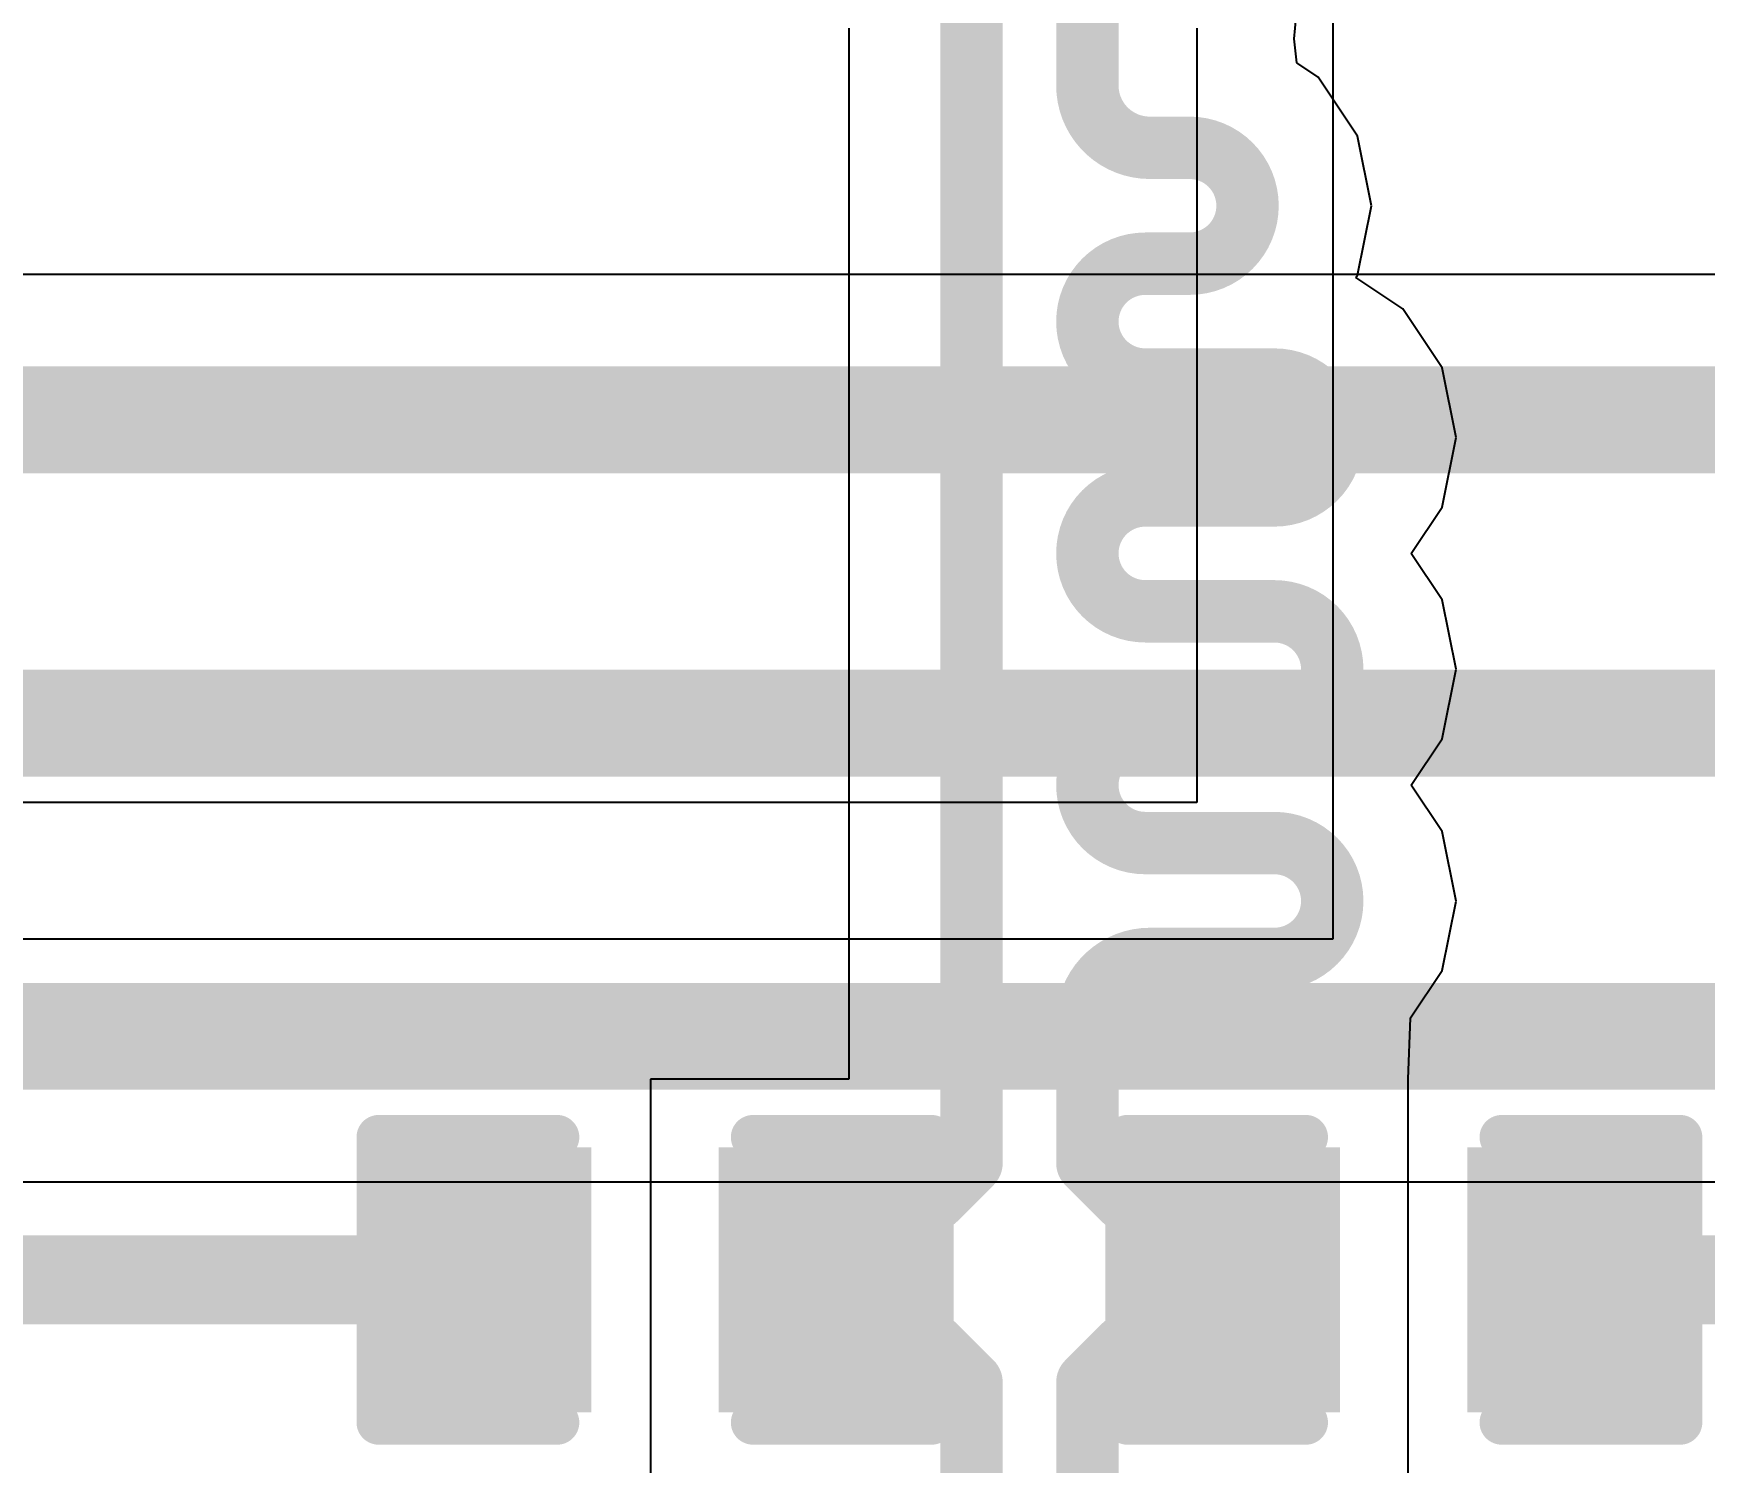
# Model space of a CAD drawing. Header units: inches. Extents: x -11 to 5379, y 0 to 5429.
# Drawn here: x 191.622 to 196.384, y 23.298 to 27.371 of the extents above; entities that cross this region are included whole.
import ezdxf

# ---------------------------------------------------------------- set-up
doc = ezdxf.new("R2010")
doc.units = ezdxf.units.IN
for name, color, linetype in [('Bottom Layer', 5, 'Continuous'), ('PWR', 76, 'Continuous'), ('Top Layer', 1, 'Continuous'), ('Top Overlay', 2, 'Continuous'), ('Top Paste', 8, 'Continuous'), ('Top Solder', 216, 'Continuous')]:
    doc.layers.add(name, color=color, linetype=linetype)
doc.styles.add('Arial_Bold', font='', dxfattribs={"height": 0.2})
doc.styles.get('Arial_Bold').set_extended_font_data('Arial', bold=True)

# ---------------------------------------------------------------- blocks, each defined once
blk = doc.blocks.new('C___0402_627')
at = {"layer": 'Top Layer'}
for points in [[(-0.6985, -0.3175), (-0.6985, 0.3175), (-0.2413, 0.3175), (-0.2413, -0.3175)], [(0.2413, -0.3175), (0.2413, 0.3175), (0.6985, 0.3175), (0.6985, -0.3175)]]:
    blk.add_hatch(color=1, dxfattribs=at).paths.add_polyline_path(points)
at = {"layer": 'Top Paste'}
for points in [[(-0.6985, -0.3175), (-0.6985, 0.3175), (-0.2413, 0.3175), (-0.2413, -0.3175)], [(0.2413, -0.3175), (0.2413, 0.3175), (0.6985, 0.3175), (0.6985, -0.3175)]]:
    blk.add_hatch(color=8, dxfattribs=at).paths.add_polyline_path(points)
at = {"layer": 'Top Solder'}
for points in [[(-0.7585, -0.3775), (-0.7585, 0.3775), (-0.1813, 0.3775), (-0.1813, -0.3775)], [(0.1813, -0.3775), (0.1813, 0.3775), (0.7585, 0.3775), (0.7585, -0.3775)]]:
    blk.add_hatch(color=216, dxfattribs=at).paths.add_polyline_path(points)
at = {"layer": 'Top Overlay'}
for points in [[(-0.7874, 0.4064, 0.127, 0.127, 0), (-0.2794, 0.4064, 0.127, 0.127, 0)], [(-0.7874, -0.4064, 0.127, 0.127, 0), (-0.7874, 0.4064, 0.127, 0.127, 0)], [(0.2794, 0.4064, 0.127, 0.127, 0), (0.7874, 0.4064, 0.127, 0.127, 0)], [(0.7874, -0.4064, 0.127, 0.127, 0), (0.7874, 0.4064, 0.127, 0.127, 0)], [(-0.7874, -0.4064, 0.127, 0.127, 0), (-0.2794, -0.4064, 0.127, 0.127, 0)], [(0.2794, -0.4064, 0.127, 0.127, 0), (0.7874, -0.4064, 0.127, 0.127, 0)]]:
    blk.add_lwpolyline(points, format="xyseb", dxfattribs=at)
for points in [[(-0.8191, 0.4064, 0.0635, 0.0635, 1), (-0.7556, 0.4064, 0.0635, 0.0635, 1)], [(-0.8191, 0.4064, 0.0635, 0.0635, 1), (-0.7556, 0.4064, 0.0635, 0.0635, 1)], [(-0.3111, 0.4064, 0.0635, 0.0635, 1), (-0.2477, 0.4064, 0.0635, 0.0635, 1)], [(0.2477, 0.4064, 0.0635, 0.0635, 1), (0.3111, 0.4064, 0.0635, 0.0635, 1)], [(0.7556, 0.4064, 0.0635, 0.0635, 1), (0.8191, 0.4064, 0.0635, 0.0635, 1)], [(0.7556, 0.4064, 0.0635, 0.0635, 1), (0.8191, 0.4064, 0.0635, 0.0635, 1)], [(-0.8191, -0.4064, 0.0635, 0.0635, 1), (-0.7556, -0.4064, 0.0635, 0.0635, 1)], [(-0.8191, -0.4064, 0.0635, 0.0635, 1), (-0.7556, -0.4064, 0.0635, 0.0635, 1)], [(-0.3111, -0.4064, 0.0635, 0.0635, 1), (-0.2477, -0.4064, 0.0635, 0.0635, 1)], [(0.2477, -0.4064, 0.0635, 0.0635, 1), (0.3111, -0.4064, 0.0635, 0.0635, 1)], [(0.7556, -0.4064, 0.0635, 0.0635, 1), (0.8191, -0.4064, 0.0635, 0.0635, 1)], [(0.7556, -0.4064, 0.0635, 0.0635, 1), (0.8191, -0.4064, 0.0635, 0.0635, 1)]]:
    blk.add_lwpolyline(points, format="xyseb", close=True, dxfattribs=at)
blk = doc.blocks.new('C___0402_628')
at = {"layer": 'Top Layer'}
for points in [[(-0.6985, -0.3175), (-0.6985, 0.3175), (-0.2413, 0.3175), (-0.2413, -0.3175)], [(0.2413, -0.3175), (0.2413, 0.3175), (0.6985, 0.3175), (0.6985, -0.3175)]]:
    blk.add_hatch(color=1, dxfattribs=at).paths.add_polyline_path(points)
at = {"layer": 'Top Paste'}
for points in [[(-0.6985, -0.3175), (-0.6985, 0.3175), (-0.2413, 0.3175), (-0.2413, -0.3175)], [(0.2413, -0.3175), (0.2413, 0.3175), (0.6985, 0.3175), (0.6985, -0.3175)]]:
    blk.add_hatch(color=8, dxfattribs=at).paths.add_polyline_path(points)
at = {"layer": 'Top Solder'}
for points in [[(-0.7585, -0.3775), (-0.7585, 0.3775), (-0.1813, 0.3775), (-0.1813, -0.3775)], [(0.1813, -0.3775), (0.1813, 0.3775), (0.7585, 0.3775), (0.7585, -0.3775)]]:
    blk.add_hatch(color=216, dxfattribs=at).paths.add_polyline_path(points)
at = {"layer": 'Top Overlay'}
for points in [[(-0.2794, 0.4064, 0.127, 0.127, 0), (-0.7874, 0.4064, 0.127, 0.127, 0)], [(-0.7874, 0.4064, 0.127, 0.127, 0), (-0.7874, -0.4064, 0.127, 0.127, 0)], [(0.7874, 0.4064, 0.127, 0.127, 0), (0.2794, 0.4064, 0.127, 0.127, 0)], [(0.7874, 0.4064, 0.127, 0.127, 0), (0.7874, -0.4064, 0.127, 0.127, 0)], [(-0.2794, -0.4064, 0.127, 0.127, 0), (-0.7874, -0.4064, 0.127, 0.127, 0)], [(0.7874, -0.4064, 0.127, 0.127, 0), (0.2794, -0.4064, 0.127, 0.127, 0)]]:
    blk.add_lwpolyline(points, format="xyseb", dxfattribs=at)
for points in [[(-0.8191, 0.4064, 0.0635, 0.0635, 1), (-0.7556, 0.4064, 0.0635, 0.0635, 1)], [(-0.8191, 0.4064, 0.0635, 0.0635, 1), (-0.7556, 0.4064, 0.0635, 0.0635, 1)], [(-0.3111, 0.4064, 0.0635, 0.0635, 1), (-0.2477, 0.4064, 0.0635, 0.0635, 1)], [(0.2477, 0.4064, 0.0635, 0.0635, 1), (0.3111, 0.4064, 0.0635, 0.0635, 1)], [(0.7556, 0.4064, 0.0635, 0.0635, 1), (0.8191, 0.4064, 0.0635, 0.0635, 1)], [(0.7556, 0.4064, 0.0635, 0.0635, 1), (0.8191, 0.4064, 0.0635, 0.0635, 1)], [(-0.8191, -0.4064, 0.0635, 0.0635, 1), (-0.7556, -0.4064, 0.0635, 0.0635, 1)], [(-0.8191, -0.4064, 0.0635, 0.0635, 1), (-0.7556, -0.4064, 0.0635, 0.0635, 1)], [(-0.3111, -0.4064, 0.0635, 0.0635, 1), (-0.2477, -0.4064, 0.0635, 0.0635, 1)], [(0.2477, -0.4064, 0.0635, 0.0635, 1), (0.3111, -0.4064, 0.0635, 0.0635, 1)], [(0.7556, -0.4064, 0.0635, 0.0635, 1), (0.8191, -0.4064, 0.0635, 0.0635, 1)], [(0.7556, -0.4064, 0.0635, 0.0635, 1), (0.8191, -0.4064, 0.0635, 0.0635, 1)]]:
    blk.add_lwpolyline(points, format="xyseb", close=True, dxfattribs=at)

msp = doc.modelspace()

# ---------------------------------------------------------------- linework, layer by layer
at = {"layer": 'Bottom Layer'}
for p, q in [((220.8232, 26.6838), (180.0777, 26.6838)), ((181.3792, 24.0985), (219.9008, 24.0985))]:
    msp.add_line(p, q, dxfattribs=at)
for points in [[(180.0777, 26.2694, 0.3048, 0.3048, 0), (220.8232, 26.2694, 0.3048, 0.3048, 0)], [(180.4835, 25.4053, 0.3048, 0.3048, 0), (220.4355, 25.4053, 0.3048, 0.3048, 0)], [(181.2076, 24.5129, 0.3048, 0.3048, 0), (220.0724, 24.5129, 0.3048, 0.3048, 0)]]:
    msp.add_lwpolyline(points, format="xyseb", dxfattribs=at)
at = {"layer": 'PWR'}
for p, q in [((195.326, 24.7904), (195.326, 27.5954)), ((194.9375, 27.386), (194.9375, 25.1789)), ((194.9375, 25.1789), (184.3407, 25.1789)), ((184.3407, 24.7904), (195.326, 24.7904))]:
    msp.add_line(p, q, dxfattribs=at)
at = {"layer": 'Top Layer'}
for p, q in [((195.2141, 27.3555), (195.2274, 27.4968)), ((193.9454, 27.386), (193.9454, 24.3905)), ((195.222, 27.2866), (195.2141, 27.3555)), ((195.2829, 27.2459), (195.222, 27.2866)), ((195.3952, 27.0779), (195.2829, 27.2459)), ((195.4346, 26.8797), (195.3952, 27.0779)), ((195.3952, 26.6815), (195.4346, 26.8797)), ((195.3907, 26.6748), (195.3952, 26.6815)), ((195.5243, 26.5855), (195.3907, 26.6748)), ((195.6366, 26.4175), (195.5243, 26.5855)), ((195.676, 26.2193), (195.6366, 26.4175)), ((195.6366, 26.0211), (195.676, 26.2193)), ((195.5484, 25.8891), (195.6366, 26.0211)), ((195.6366, 25.7571), (195.5484, 25.8891)), ((195.676, 25.5589), (195.6366, 25.7571)), ((195.6366, 25.3607), (195.676, 25.5589)), ((195.5484, 25.2287), (195.6366, 25.3607)), ((195.6366, 25.0967), (195.5484, 25.2287)), ((195.676, 24.8985), (195.6366, 25.0967)), ((195.6366, 24.7003), (195.676, 24.8985)), ((195.5465, 24.5654), (195.6366, 24.7003)), ((195.5396, 24.3905), (195.5465, 24.5654)), ((193.9454, 24.3905), (193.3806, 24.3905)), ((193.3806, 24.3905), (193.3806, 23.2475)), ((195.5396, 23.2475), (195.5396, 24.3905)), ((195.5396, 24.3905), (195.5396, 24.3905))]:
    msp.add_line(p, q, dxfattribs=at)
for points in [[(194.295, 24.1517, 0.1778, 0.1778, 0), (194.295, 27.6229, 0.1778, 0.1778, 0)], [(194.6252, 27.2226, 0.1778, 0.1778, 0), (194.6252, 27.4924, 0.1778, 0.1778, 0)], [(194.803, 27.0448, 0.1778, 0.1778, -0.414214), (194.6252, 27.2226, 0.1778, 0.1778, 0)], [(194.803, 27.0448, 0.1778, 0.1778, 0), (194.9166, 27.0448, 0.1778, 0.1778, 0)], [(194.9166, 27.0448, 0.1778, 0.1778, -1), (194.9166, 26.7146, 0.1778, 0.1778, 0)], [(194.7903, 26.3844, 0.1778, 0.1778, -1), (194.7903, 26.7146, 0.1778, 0.1778, 0)], [(194.7903, 26.7146, 0.1778, 0.1778, 0), (194.9166, 26.7146, 0.1778, 0.1778, 0)], [(194.7903, 26.3844, 0.1778, 0.1778, 0), (195.158, 26.3844, 0.1778, 0.1778, 0)], [(195.158, 26.3844, 0.1778, 0.1778, -1), (195.158, 26.0542, 0.1778, 0.1778, 0)], [(194.7903, 25.724, 0.1778, 0.1778, -1), (194.7903, 26.0542, 0.1778, 0.1778, 0)], [(194.7903, 26.0542, 0.1778, 0.1778, 0), (195.158, 26.0542, 0.1778, 0.1778, 0)], [(194.7903, 25.724, 0.1778, 0.1778, 0), (195.158, 25.724, 0.1778, 0.1778, 0)], [(195.158, 25.724, 0.1778, 0.1778, -1), (195.158, 25.3938, 0.1778, 0.1778, 0)], [(194.7903, 25.0636, 0.1778, 0.1778, -1), (194.7903, 25.3938, 0.1778, 0.1778, 0)], [(194.7903, 25.3938, 0.1778, 0.1778, 0), (195.158, 25.3938, 0.1778, 0.1778, 0)], [(194.7903, 25.0636, 0.1778, 0.1778, 0), (195.158, 25.0636, 0.1778, 0.1778, 0)], [(195.158, 25.0636, 0.1778, 0.1778, -1), (195.158, 24.7334, 0.1778, 0.1778, 0)], [(194.6252, 24.5556, 0.1778, 0.1778, -0.414214), (194.803, 24.7334, 0.1778, 0.1778, 0)], [(194.803, 24.7334, 0.1778, 0.1778, 0), (195.158, 24.7334, 0.1778, 0.1778, 0)], [(194.6252, 24.1517, 0.1778, 0.1778, 0), (194.6252, 24.5556, 0.1778, 0.1778, 0)], [(194.1909, 24.0476, 0.1778, 0.1778, 0), (194.295, 24.1517, 0.1778, 0.1778, 0)], [(194.6252, 24.1517, 0.1778, 0.1778, 0), (194.6405, 24.1365, 0.1778, 0.1778, 0)], [(194.6405, 24.1365, 0.1778, 0.1778, 0), (194.7294, 24.0476, 0.1778, 0.1778, 0)], [(193.8632, 23.9079, 0.1778, 0.1778, 0), (194.0029, 24.0476, 0.1778, 0.1778, 0)], [(194.0029, 24.0476, 0.1778, 0.1778, 0), (194.1909, 24.0476, 0.1778, 0.1778, 0)], [(194.7294, 24.0476, 0.1778, 0.1778, 0), (194.9173, 24.0476, 0.1778, 0.1778, 0)], [(194.9173, 24.0476, 0.1778, 0.1778, 0), (195.057, 23.9079, 0.1778, 0.1778, 0)], [(193.8632, 23.819, 0.1778, 0.1778, 0), (193.8632, 23.9079, 0.1778, 0.1778, 0)], [(195.057, 23.819, 0.1778, 0.1778, 0), (195.057, 23.9079, 0.1778, 0.1778, 0)], [(189.024, 23.819, 0.254, 0.254, 0), (192.9234, 23.819, 0.254, 0.254, 0)], [(195.9968, 23.819, 0.254, 0.254, 0), (198.1675, 23.819, 0.254, 0.254, 0)], [(193.8632, 23.7707, 0.1778, 0.1778, 0), (193.8632, 23.819, 0.1778, 0.1778, 0)], [(195.057, 23.7707, 0.1778, 0.1778, 0), (195.057, 23.819, 0.1778, 0.1778, 0)], [(193.8632, 23.7707, 0.1778, 0.1778, 0), (194.0029, 23.631, 0.1778, 0.1778, 0)], [(194.9173, 23.631, 0.1778, 0.1778, 0), (195.057, 23.7707, 0.1778, 0.1778, 0)], [(194.0029, 23.631, 0.1778, 0.1778, 0), (194.1909, 23.631, 0.1778, 0.1778, 0)], [(194.1909, 23.631, 0.1778, 0.1778, 0), (194.295, 23.5269, 0.1778, 0.1778, 0)], [(194.6252, 23.5269, 0.1778, 0.1778, 0), (194.7294, 23.631, 0.1778, 0.1778, 0)], [(194.7294, 23.631, 0.1778, 0.1778, 0), (194.9173, 23.631, 0.1778, 0.1778, 0)], [(194.295, 23.0087, 0.1778, 0.1778, 0), (194.295, 23.5269, 0.1778, 0.1778, 0)], [(194.6252, 23.0087, 0.1778, 0.1778, 0), (194.6252, 23.5269, 0.1778, 0.1778, 0)]]:
    msp.add_lwpolyline(points, format="xyseb", dxfattribs=at)
for points in [[(194.5808, 27.2226, 0.0889, 0.0889, 1), (194.6697, 27.2226, 0.0889, 0.0889, 1)], [(194.5808, 27.2226, 0.0889, 0.0889, 1), (194.6697, 27.2226, 0.0889, 0.0889, 1)], [(194.7586, 27.0448, 0.0889, 0.0889, 1), (194.8475, 27.0448, 0.0889, 0.0889, 1)], [(194.7586, 27.0448, 0.0889, 0.0889, 1), (194.8475, 27.0448, 0.0889, 0.0889, 1)], [(194.8722, 27.0448, 0.0889, 0.0889, 1), (194.9611, 27.0448, 0.0889, 0.0889, 1)], [(194.8722, 27.0448, 0.0889, 0.0889, 1), (194.9611, 27.0448, 0.0889, 0.0889, 1)], [(194.7459, 26.7146, 0.0889, 0.0889, 1), (194.8348, 26.7146, 0.0889, 0.0889, 1)], [(194.7459, 26.7146, 0.0889, 0.0889, 1), (194.8348, 26.7146, 0.0889, 0.0889, 1)], [(194.8722, 26.7146, 0.0889, 0.0889, 1), (194.9611, 26.7146, 0.0889, 0.0889, 1)], [(194.8722, 26.7146, 0.0889, 0.0889, 1), (194.9611, 26.7146, 0.0889, 0.0889, 1)], [(194.7459, 26.3844, 0.0889, 0.0889, 1), (194.8348, 26.3844, 0.0889, 0.0889, 1)], [(194.7459, 26.3844, 0.0889, 0.0889, 1), (194.8348, 26.3844, 0.0889, 0.0889, 1)], [(195.1136, 26.3844, 0.0889, 0.0889, 1), (195.2025, 26.3844, 0.0889, 0.0889, 1)], [(195.1136, 26.3844, 0.0889, 0.0889, 1), (195.2025, 26.3844, 0.0889, 0.0889, 1)], [(194.7459, 26.0542, 0.0889, 0.0889, 1), (194.8348, 26.0542, 0.0889, 0.0889, 1)], [(194.7459, 26.0542, 0.0889, 0.0889, 1), (194.8348, 26.0542, 0.0889, 0.0889, 1)], [(195.1136, 26.0542, 0.0889, 0.0889, 1), (195.2025, 26.0542, 0.0889, 0.0889, 1)], [(195.1136, 26.0542, 0.0889, 0.0889, 1), (195.2025, 26.0542, 0.0889, 0.0889, 1)], [(194.7459, 25.724, 0.0889, 0.0889, 1), (194.8348, 25.724, 0.0889, 0.0889, 1)], [(194.7459, 25.724, 0.0889, 0.0889, 1), (194.8348, 25.724, 0.0889, 0.0889, 1)], [(195.1136, 25.724, 0.0889, 0.0889, 1), (195.2025, 25.724, 0.0889, 0.0889, 1)], [(195.1136, 25.724, 0.0889, 0.0889, 1), (195.2025, 25.724, 0.0889, 0.0889, 1)], [(194.7459, 25.3938, 0.0889, 0.0889, 1), (194.8348, 25.3938, 0.0889, 0.0889, 1)], [(194.7459, 25.3938, 0.0889, 0.0889, 1), (194.8348, 25.3938, 0.0889, 0.0889, 1)], [(195.1136, 25.3938, 0.0889, 0.0889, 1), (195.2025, 25.3938, 0.0889, 0.0889, 1)], [(195.1136, 25.3938, 0.0889, 0.0889, 1), (195.2025, 25.3938, 0.0889, 0.0889, 1)], [(194.7459, 25.0636, 0.0889, 0.0889, 1), (194.8348, 25.0636, 0.0889, 0.0889, 1)], [(194.7459, 25.0636, 0.0889, 0.0889, 1), (194.8348, 25.0636, 0.0889, 0.0889, 1)], [(195.1136, 25.0636, 0.0889, 0.0889, 1), (195.2025, 25.0636, 0.0889, 0.0889, 1)], [(195.1136, 25.0636, 0.0889, 0.0889, 1), (195.2025, 25.0636, 0.0889, 0.0889, 1)], [(194.7586, 24.7334, 0.0889, 0.0889, 1), (194.8475, 24.7334, 0.0889, 0.0889, 1)], [(194.7586, 24.7334, 0.0889, 0.0889, 1), (194.8475, 24.7334, 0.0889, 0.0889, 1)], [(195.1136, 24.7334, 0.0889, 0.0889, 1), (195.2025, 24.7334, 0.0889, 0.0889, 1)], [(195.1136, 24.7334, 0.0889, 0.0889, 1), (195.2025, 24.7334, 0.0889, 0.0889, 1)], [(194.5808, 24.5556, 0.0889, 0.0889, 1), (194.6697, 24.5556, 0.0889, 0.0889, 1)], [(194.5808, 24.5556, 0.0889, 0.0889, 1), (194.6697, 24.5556, 0.0889, 0.0889, 1)], [(194.2506, 24.1517, 0.0889, 0.0889, 1), (194.3395, 24.1517, 0.0889, 0.0889, 1)], [(194.2506, 24.1517, 0.0889, 0.0889, 1), (194.3395, 24.1517, 0.0889, 0.0889, 1)], [(194.5808, 24.1517, 0.0889, 0.0889, 1), (194.6697, 24.1517, 0.0889, 0.0889, 1)], [(194.5808, 24.1517, 0.0889, 0.0889, 1), (194.6697, 24.1517, 0.0889, 0.0889, 1)], [(194.596, 24.1365, 0.0889, 0.0889, 1), (194.6849, 24.1365, 0.0889, 0.0889, 1)], [(194.596, 24.1365, 0.0889, 0.0889, 1), (194.6849, 24.1365, 0.0889, 0.0889, 1)], [(193.9585, 24.0476, 0.0889, 0.0889, 1), (194.0474, 24.0476, 0.0889, 0.0889, 1)], [(193.9585, 24.0476, 0.0889, 0.0889, 1), (194.0474, 24.0476, 0.0889, 0.0889, 1)], [(194.1464, 24.0476, 0.0889, 0.0889, 1), (194.2353, 24.0476, 0.0889, 0.0889, 1)], [(194.1464, 24.0476, 0.0889, 0.0889, 1), (194.2353, 24.0476, 0.0889, 0.0889, 1)], [(194.6849, 24.0476, 0.0889, 0.0889, 1), (194.7738, 24.0476, 0.0889, 0.0889, 1)], [(194.6849, 24.0476, 0.0889, 0.0889, 1), (194.7738, 24.0476, 0.0889, 0.0889, 1)], [(194.8729, 24.0476, 0.0889, 0.0889, 1), (194.9618, 24.0476, 0.0889, 0.0889, 1)], [(194.8729, 24.0476, 0.0889, 0.0889, 1), (194.9618, 24.0476, 0.0889, 0.0889, 1)], [(193.8188, 23.9079, 0.0889, 0.0889, 1), (193.9077, 23.9079, 0.0889, 0.0889, 1)], [(193.8188, 23.9079, 0.0889, 0.0889, 1), (193.9077, 23.9079, 0.0889, 0.0889, 1)], [(195.0126, 23.9079, 0.0889, 0.0889, 1), (195.1015, 23.9079, 0.0889, 0.0889, 1)], [(195.0126, 23.9079, 0.0889, 0.0889, 1), (195.1015, 23.9079, 0.0889, 0.0889, 1)], [(192.8599, 23.819, 0.127, 0.127, 1), (192.9869, 23.819, 0.127, 0.127, 1)], [(195.9333, 23.819, 0.127, 0.127, 1), (196.0603, 23.819, 0.127, 0.127, 1)], [(193.8188, 23.819, 0.0889, 0.0889, 1), (193.9077, 23.819, 0.0889, 0.0889, 1)], [(193.8188, 23.819, 0.0889, 0.0889, 1), (193.9077, 23.819, 0.0889, 0.0889, 1)], [(195.0126, 23.819, 0.0889, 0.0889, 1), (195.1015, 23.819, 0.0889, 0.0889, 1)], [(195.0126, 23.819, 0.0889, 0.0889, 1), (195.1015, 23.819, 0.0889, 0.0889, 1)], [(193.8188, 23.7707, 0.0889, 0.0889, 1), (193.9077, 23.7707, 0.0889, 0.0889, 1)], [(193.8188, 23.7707, 0.0889, 0.0889, 1), (193.9077, 23.7707, 0.0889, 0.0889, 1)], [(195.0126, 23.7707, 0.0889, 0.0889, 1), (195.1015, 23.7707, 0.0889, 0.0889, 1)], [(195.0126, 23.7707, 0.0889, 0.0889, 1), (195.1015, 23.7707, 0.0889, 0.0889, 1)], [(193.9585, 23.631, 0.0889, 0.0889, 1), (194.0474, 23.631, 0.0889, 0.0889, 1)], [(193.9585, 23.631, 0.0889, 0.0889, 1), (194.0474, 23.631, 0.0889, 0.0889, 1)], [(194.1464, 23.631, 0.0889, 0.0889, 1), (194.2353, 23.631, 0.0889, 0.0889, 1)], [(194.1464, 23.631, 0.0889, 0.0889, 1), (194.2353, 23.631, 0.0889, 0.0889, 1)], [(194.6849, 23.631, 0.0889, 0.0889, 1), (194.7738, 23.631, 0.0889, 0.0889, 1)], [(194.6849, 23.631, 0.0889, 0.0889, 1), (194.7738, 23.631, 0.0889, 0.0889, 1)], [(194.8729, 23.631, 0.0889, 0.0889, 1), (194.9618, 23.631, 0.0889, 0.0889, 1)], [(194.8729, 23.631, 0.0889, 0.0889, 1), (194.9618, 23.631, 0.0889, 0.0889, 1)], [(194.2506, 23.5269, 0.0889, 0.0889, 1), (194.3395, 23.5269, 0.0889, 0.0889, 1)], [(194.2506, 23.5269, 0.0889, 0.0889, 1), (194.3395, 23.5269, 0.0889, 0.0889, 1)], [(194.5808, 23.5269, 0.0889, 0.0889, 1), (194.6697, 23.5269, 0.0889, 0.0889, 1)], [(194.5808, 23.5269, 0.0889, 0.0889, 1), (194.6697, 23.5269, 0.0889, 0.0889, 1)]]:
    msp.add_lwpolyline(points, format="xyseb", close=True, dxfattribs=at)

# ---------------------------------------------------------------- block references
msp.add_blockref('C___0402_627', (193.3933, 23.819))
at = {"rotation": 180}
msp.add_blockref('C___0402_628', (195.5269, 23.819), dxfattribs=at)

# ---------------------------------------------------------------- texts
at = {"layer": 'Top Overlay', "style": 'Arial_Bold'}
msp.add_text(' IN     ETHERCAT    OUT', height=2.999999, dxfattribs=at).set_placement((185.1914, 24.6934))

doc.saveas('drawing.dxf')
